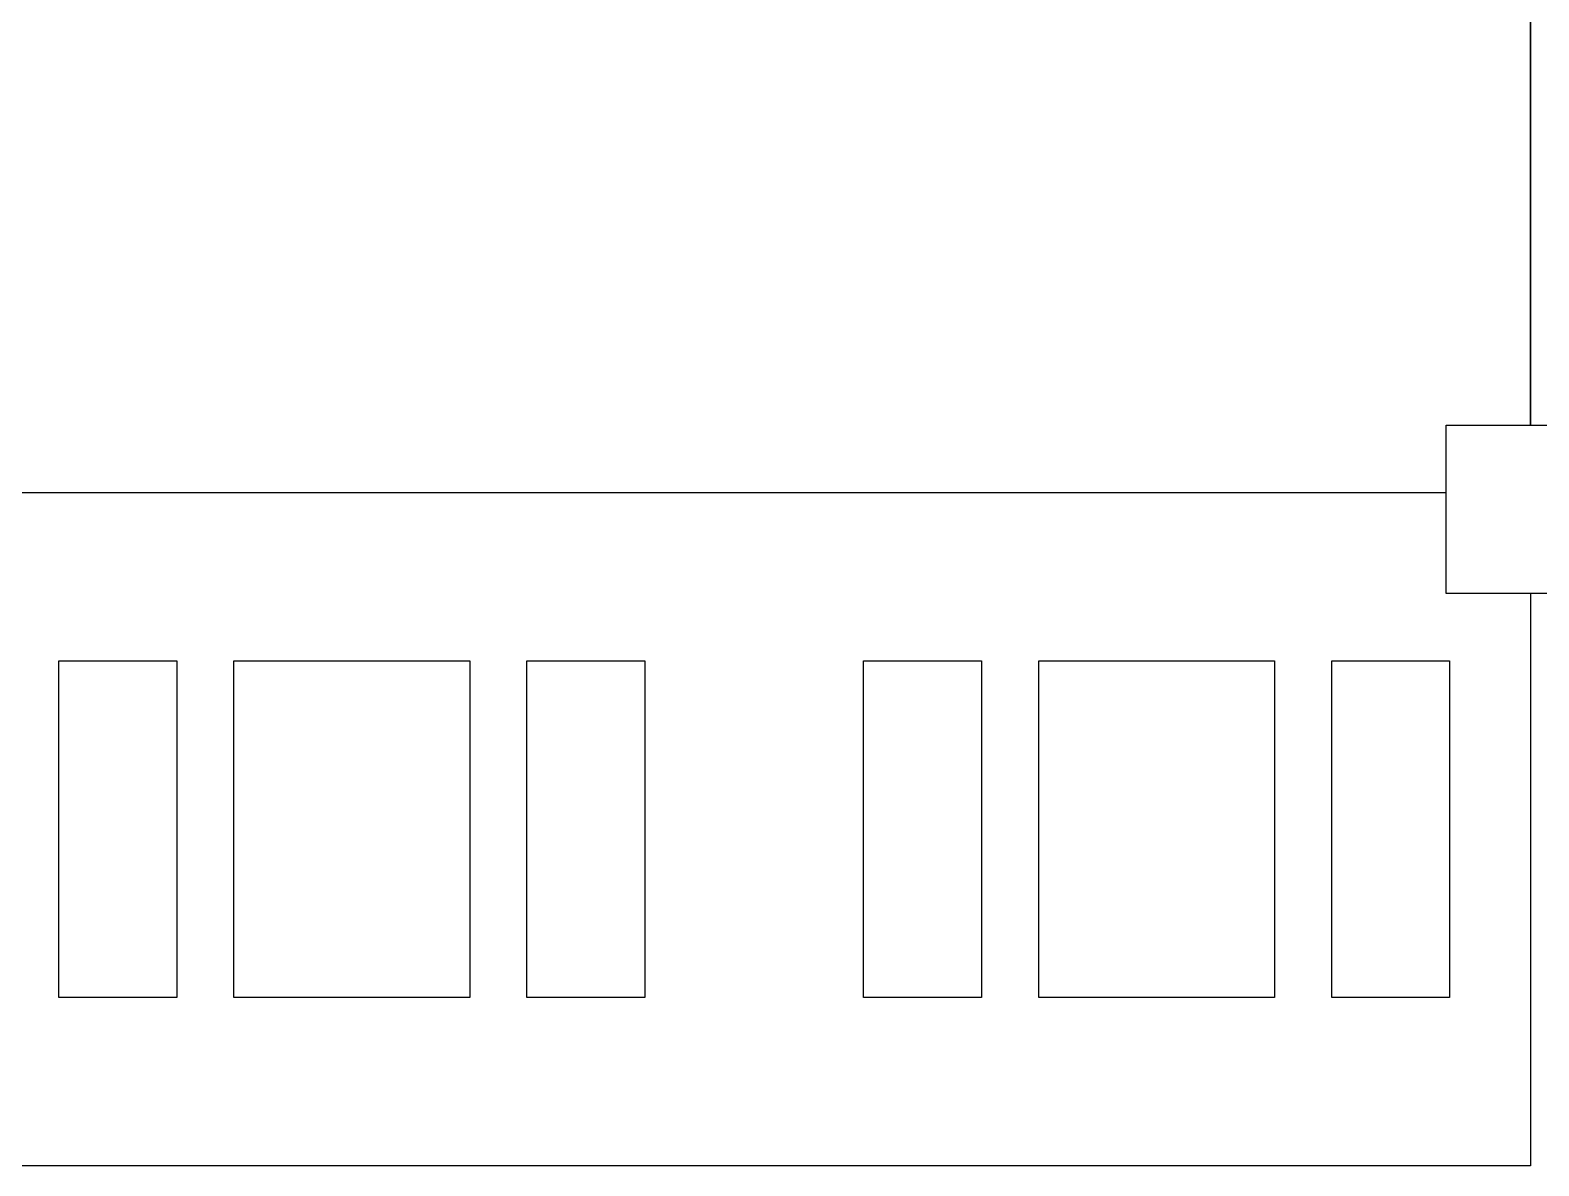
# Model space of a CAD drawing. Header units: millimetres. Extents: x -14813 to 141433, y -60308 to 84383.
# Drawn here: x 53191 to 57671, y -23376 to -20002 of the extents above; entities that cross this region are included whole.
import ezdxf

# ---------------------------------------------------------------- set-up
doc = ezdxf.new("R2010")
doc.units = ezdxf.units.MM
for name, color, linetype, lineweight in [('мебель', 44, 'Continuous', 25), ('стены', 7, 'Continuous', 25), ('территория', 74, 'Continuous', 25)]:
    doc.layers.add(name, color=color, linetype=linetype, lineweight=lineweight)

msp = doc.modelspace()

# ---------------------------------------------------------------- linework, layer by layer
at = {"layer": 'мебель'}
for points in [[(53275.9, -21875.9), (53625.9, -21875.9), (53625.9, -22875.9), (53275.9, -22875.9), (53275.9, -21875.9)], [(53795.9, -21875.9), (54495.9, -21875.9), (54495.9, -22875.9), (53795.9, -22875.9), (53795.9, -21875.9)], [(54665.9, -21875.9), (55015.9, -21875.9), (55015.9, -22875.9), (54665.9, -22875.9), (54665.9, -21875.9)], [(55665.9, -21875.9), (56015.9, -21875.9), (56015.9, -22875.9), (55665.9, -22875.9), (55665.9, -21875.9)], [(56185.9, -21875.9), (56885.9, -21875.9), (56885.9, -22875.9), (56185.9, -22875.9), (56185.9, -21875.9)], [(57055.9, -21875.9), (57405.9, -21875.9), (57405.9, -22875.9), (57055.9, -22875.9), (57055.9, -21875.9)]]:
    msp.add_lwpolyline(points, dxfattribs=at)
at = {"layer": 'стены'}
for points in [[(57645.9, -18125.9), (57645.9, -21175.9)], [(57395.9, -21175.9), (57895.9, -21175.9), (57895.9, -21675.9), (57395.9, -21675.9), (57395.9, -21175.9)]]:
    msp.add_lwpolyline(points, dxfattribs=at)
at = {"layer": 'территория'}
for points in [[(57395.9, -14375.9), (50645.9, -14375.9), (50645.9, -21375.9), (57395.9, -21375.9)], [(57645.9, -21175.9), (57645.9, -18125.9)], [(50645.9, -23375.9), (50645.9, -21375.9), (57395.9, -21375.9)], [(57645.9, -21675.9), (57645.9, -23375.9), (50645.9, -23375.9)]]:
    msp.add_lwpolyline(points, dxfattribs=at)

doc.saveas('drawing.dxf')
